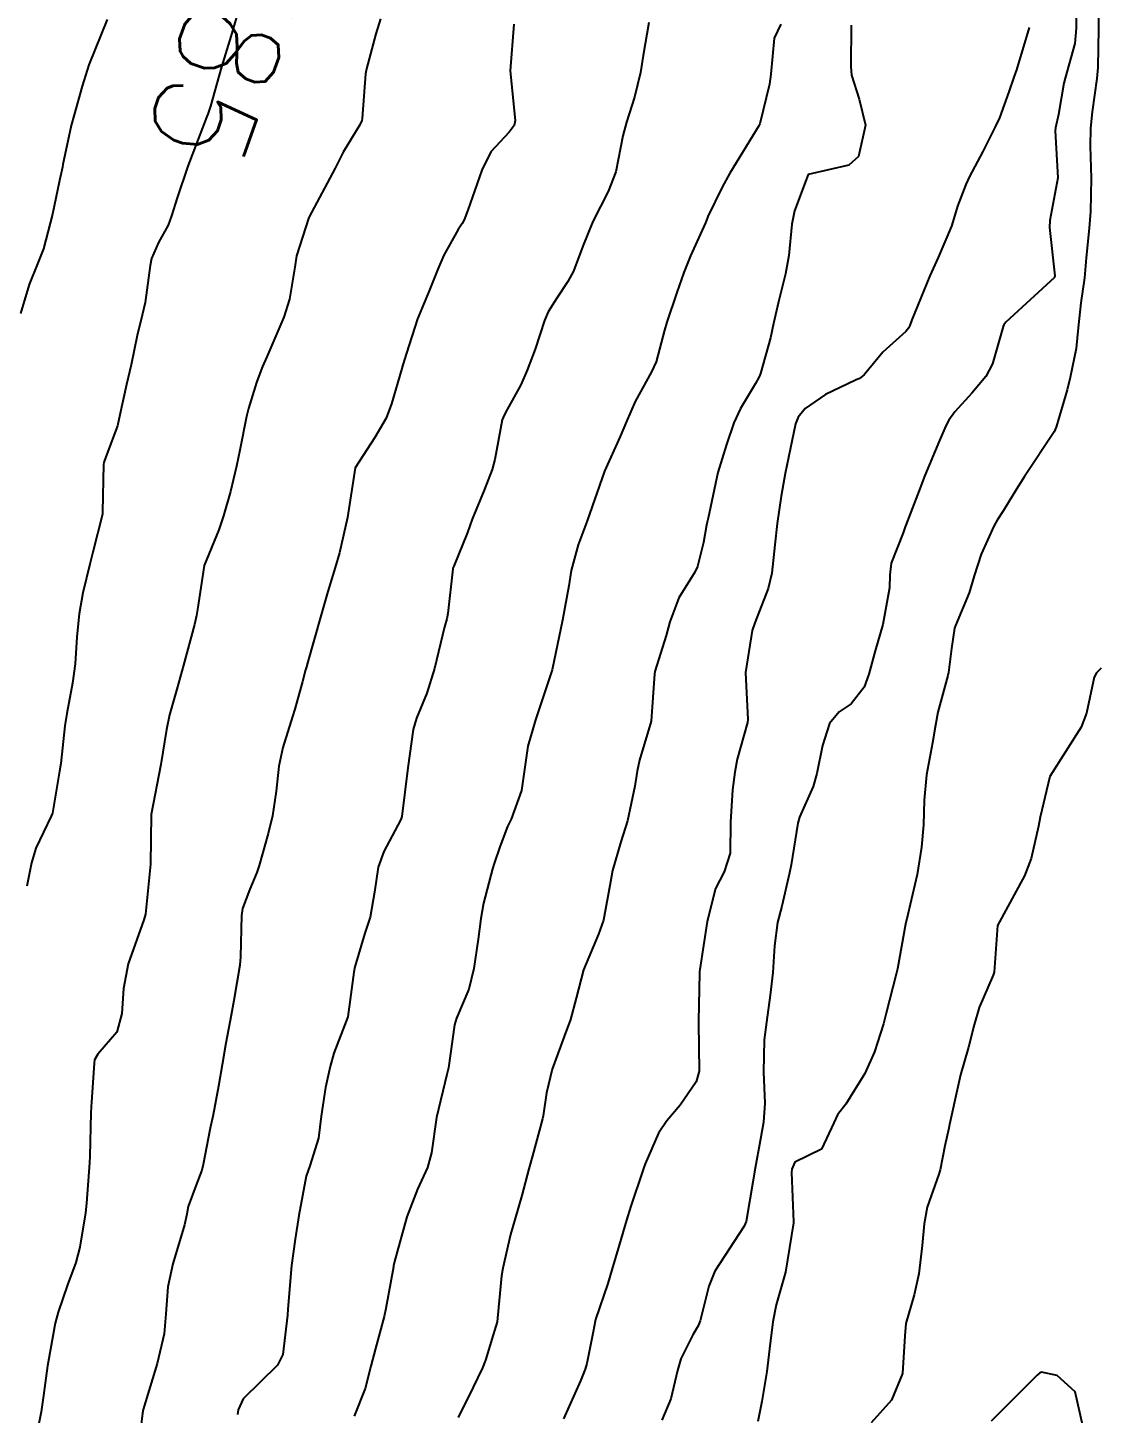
# Model space of a CAD drawing. Header units: metres. Extents: x 318500 to 325275, y 7408834 to 7428799.
# Drawn here: x 319884.1 to 319927.1, y 7411178.4 to 7411233.9 of the extents above; entities that cross this region are included whole.
import ezdxf
from ezdxf.enums import TextEntityAlignment as Align

# ---------------------------------------------------------------- set-up
doc = ezdxf.new("R2010")
doc.units = ezdxf.units.M
doc.header["$MEASUREMENT"] = 0
for name, color, linetype in [('Cotas', 45, 'Continuous'), ('Curvas de Nivel 1m', 11, 'Continuous'), ('Curvas de Nivel 5m', 15, 'Continuous')]:
    doc.layers.add(name, color=color, linetype=linetype)
doc.styles.add('Style-STANDARD', font='STANDARD.shx')

msp = doc.modelspace()

# ---------------------------------------------------------------- linework, layer by layer
at = {"layer": 'Curvas de Nivel 1m', "flags": 128}
for points, elevation in [([(319927.031, 7411235.412), (319927.023, 7411233.867), (319927.002, 7411232.311), (319926.961, 7411231.867), (319926.765, 7411230.525), (319926.701, 7411229.871), (319926.692, 7411229.159), (319926.725, 7411227.87), (319926.706, 7411226.534), (319926.648, 7411225.871), (319926.535, 7411224.679), (319926.459, 7411223.873), (319926.313, 7411222.868), (319926.207, 7411221.877), (319926.133, 7411221.042), (319925.894, 7411219.881), (319925.763, 7411219.392), (319925.329, 7411217.889), (319925.248, 7411217.708), (319924.053, 7411215.908), (319923.735, 7411215.4), (319923.21, 7411214.553), (319922.965, 7411214.161), (319922.833, 7411213.924), (319922.318, 7411212.794), (319922.043, 7411211.931), (319921.843, 7411211.253), (319921.289, 7411209.939), (319921.256, 7411209.832), (319921.136, 7411209.014), (319921.004, 7411208.06), (319920.98, 7411207.942), (319920.581, 7411206.465), (319920.488, 7411205.949), (319920.368, 7411205.239), (319920.129, 7411203.954), (319920.04, 7411202.94), (319920.004, 7411201.956), (319919.926, 7411201.057), (319919.749, 7411199.959), (319919.377, 7411198.355), (319919.291, 7411197.965), (319918.962, 7411196.181), (319918.912, 7411195.971), (319918.515, 7411194.397), (319918.406, 7411193.978), (319918.046, 7411192.85), (319917.657, 7411191.989), (319916.888, 7411190.755), (319916.557, 7411190.33), (319916.418, 7411190.005), (319915.919, 7411188.955), (319914.856, 7411188.427), (319914.727, 7411188.146), (319914.712, 7411188.022), (319914.802, 7411186.039), (319914.799, 7411186.02), (319914.793, 7411185.994), (319914.471, 7411184.025), (319914.103, 7411182.707), (319913.967, 7411182.032), (319913.836, 7411180.951), (319913.726, 7411180.035), (319913.528, 7411178.838), (319913.366, 7411178.04)], 777), ([(319926.129, 7411234.532), (319926.132, 7411233.88), (319926.074, 7411233.268), (319925.688, 7411231.886), (319925.641, 7411231.683), (319925.418, 7411230.422), (319925.304, 7411229.892), (319925.289, 7411229.772), (319925.39, 7411227.89), (319925.078, 7411226.181), (319925.063, 7411225.894), (319925.271, 7411223.951), (319925.254, 7411223.891), (319923.312, 7411222.104), (319923.234, 7411221.998), (319923.203, 7411221.921), (319922.776, 7411220.436), (319922.505, 7411219.928), (319921.946, 7411219.257), (319921.258, 7411218.499), (319921.021, 7411218.176), (319920.903, 7411217.945), (319920.649, 7411217.354), (319920.067, 7411215.957), (319919.83, 7411215.351), (319919.303, 7411213.968), (319919.276, 7411213.892), (319919.195, 7411213.659), (319918.716, 7411212.437), (319918.662, 7411211.978), (319918.64, 7411211.455), (319918.374, 7411209.982), (319918.076, 7411208.928), (319917.815, 7411207.99), (319917.636, 7411207.468), (319917.102, 7411206.799), (319916.624, 7411206.478), (319916.246, 7411206.008), (319915.953, 7411205.135), (319915.725, 7411204.013), (319915.585, 7411203.485), (319915.042, 7411202.265), (319914.976, 7411202.021), (319914.697, 7411200.343), (319914.642, 7411200.026), (319914.326, 7411198.694), (319914.153, 7411198.032), (319914.041, 7411197.104), (319913.964, 7411196.035), (319913.863, 7411195.119), (319913.712, 7411194.038), (319913.623, 7411193.336), (319913.592, 7411192.04), (319913.645, 7411190.796), (319913.595, 7411190.039), (319913.483, 7411189.429), (319913.234, 7411188.044), (319913.185, 7411187.704), (319912.892, 7411186.049), (319912.818, 7411185.871), (319911.642, 7411184.067), (319911.398, 7411183.464), (319911.057, 7411182.076), (319910.975, 7411181.869), (319910.761, 7411181.505), (319910.282, 7411180.549), (319910.144, 7411180.086), (319909.872, 7411178.945), (319909.523, 7411178.092)], 778), ([(319887.284, 7411234.228), (319886.55, 7411232.409), (319886.283, 7411231.556), (319885.951, 7411230.415), (319885.835, 7411229.984), (319885.507, 7411228.419), (319885.484, 7411228.314), (319885.374, 7411227.778), (319885.093, 7411226.424), (319884.728, 7411225.04), (319884.485, 7411224.433), (319884.148, 7411223.607), (319883.801, 7411222.442)], 786), ([(319898.238, 7411234.252), (319898.05, 7411233.658), (319897.675, 7411232.258), (319897.642, 7411232.052), (319897.509, 7411230.259), (319897.49, 7411230.178), (319897.406, 7411230.015), (319896.74, 7411228.92), (319896.418, 7411228.274), (319895.36, 7411226.29), (319894.875, 7411224.759), (319894.797, 7411224.298), (319894.595, 7411223.016), (319894.359, 7411222.304), (319893.675, 7411220.705), (319893.505, 7411220.317), (319893.441, 7411220.154), (319893.27, 7411219.677), (319892.943, 7411218.635), (319892.866, 7411218.324), (319892.592, 7411216.964), (319892.467, 7411216.328), (319892.23, 7411215.309), (319891.947, 7411214.333), (319891.754, 7411213.772), (319891.17, 7411212.34), (319890.902, 7411210.585), (319890.857, 7411210.344), (319890.779, 7411209.988), (319890.345, 7411208.352), (319890.066, 7411207.395), (319889.778, 7411206.36), (319889.664, 7411205.779), (319889.427, 7411204.364), (319889.04, 7411202.37), (319889.01, 7411200.37), (319888.81, 7411198.373), (319888.751, 7411198.147), (319888.122, 7411196.383), (319887.938, 7411195.392), (319887.873, 7411194.386), (319887.67, 7411193.637), (319886.905, 7411192.757), (319886.775, 7411192.528), (319886.754, 7411192.401), (319886.632, 7411190.653), (319886.619, 7411190.403), (319886.58, 7411188.677), (319886.571, 7411188.403), (319886.449, 7411186.78), (319886.409, 7411186.404), (319886.189, 7411185.024), (319886.023, 7411184.408), (319885.688, 7411183.509), (319885.311, 7411182.415), (319885.199, 7411181.98), (319884.914, 7411180.418), (319884.888, 7411180.269), (319884.727, 7411179.073), (319884.627, 7411178.421), (319884.314, 7411176.808)], 784), ([(319903.588, 7411234.049), (319903.44, 7411232.18), (319903.637, 7411230.178), (319903.596, 7411229.989), (319903.403, 7411229.719), (319902.661, 7411228.921), (319902.296, 7411228.196), (319901.746, 7411226.586), (319901.592, 7411226.207), (319901.51, 7411226.055), (319901.354, 7411225.81), (319900.773, 7411224.784), (319900.537, 7411224.222), (319900.187, 7411223.357), (319899.722, 7411222.234), (319899.286, 7411220.859), (319899.139, 7411220.384), (319899.087, 7411220.242), (319898.675, 7411218.83), (319898.461, 7411218.248), (319898.016, 7411217.475), (319897.22, 7411216.26), (319896.91, 7411214.264), (319896.597, 7411212.85), (319896.424, 7411212.271), (319896.124, 7411211.307), (319895.831, 7411210.28), (319895.326, 7411208.491), (319895.269, 7411208.288), (319895.237, 7411208.17), (319895.111, 7411207.702), (319894.804, 7411206.585), (319894.71, 7411206.296), (319894.317, 7411205.056), (319894.167, 7411204.303), (319894.05, 7411203.305), (319893.91, 7411202.307), (319893.739, 7411201.599), (319893.368, 7411200.315), (319893.275, 7411200.047), (319892.996, 7411199.371), (319892.71, 7411198.596), (319892.663, 7411198.323), (319892.627, 7411196.659), (319892.596, 7411196.324), (319892.361, 7411194.904), (319892.257, 7411194.327), (319892.036, 7411193.206), (319891.884, 7411192.33), (319891.749, 7411191.474), (319891.527, 7411190.334), (319891.415, 7411189.791), (319891.133, 7411188.337), (319891.072, 7411188.112), (319890.837, 7411187.479), (319890.521, 7411186.649), (319890.467, 7411186.345), (319890.381, 7411185.912), (319889.907, 7411184.353), (319889.709, 7411183.433), (319889.635, 7411182.357), (319889.57, 7411181.545), (319889.282, 7411180.362), (319888.721, 7411178.512), (319888.692, 7411178.37), (319888.485, 7411176.581)], 783), ([(319908.99, 7411234.107), (319908.774, 7411232.786), (319908.667, 7411232.112), (319908.419, 7411231.121), (319908.096, 7411230.12), (319907.956, 7411229.567), (319907.676, 7411228.126), (319907.372, 7411227.331), (319906.75, 7411226.139), (319906.35, 7411225.14), (319905.978, 7411224.15), (319905.751, 7411223.726), (319905.314, 7411223.061), (319904.958, 7411222.511), (319904.809, 7411222.165), (319904.442, 7411221.015), (319904.124, 7411220.172), (319903.859, 7411219.586), (319903.255, 7411218.482), (319903.151, 7411218.282), (319903.117, 7411218.182), (319902.82, 7411216.592), (319902.713, 7411216.188), (319902.391, 7411215.372), (319901.919, 7411214.199), (319901.724, 7411213.67), (319901.172, 7411212.324), (319901.139, 7411212.242), (319901.136, 7411212.211), (319900.937, 7411210.419), (319900.893, 7411210.214), (319900.809, 7411209.887), (319900.399, 7411208.221), (319900.099, 7411207.231), (319899.686, 7411206.231), (319899.548, 7411205.768), (319899.337, 7411204.236), (319899.087, 7411202.286), (319899.078, 7411202.239), (319899.07, 7411202.209), (319899.039, 7411202.144), (319898.377, 7411200.889), (319898.149, 7411200.249), (319897.995, 7411199.25), (319897.817, 7411198.252), (319897.613, 7411197.614), (319897.208, 7411196.258), (319897.168, 7411196.047), (319896.93, 7411194.26), (319896.371, 7411192.805), (319896.223, 7411192.27), (319896.038, 7411191.419), (319895.855, 7411190.275), (319895.748, 7411189.395), (319895.401, 7411188.282), (319895.258, 7411187.87), (319894.963, 7411186.288), (319894.811, 7411185.349), (319894.665, 7411184.292), (319894.526, 7411182.541), (319894.516, 7411182.294), (319894.327, 7411180.715), (319894.107, 7411180.299), (319892.726, 7411178.949), (319892.535, 7411178.508), (319892.509, 7411178.322)], 782), ([(319914.282, 7411234.038), (319914.026, 7411233.477), (319913.883, 7411232.043), (319913.833, 7411231.645), (319913.443, 7411230.05), (319913.409, 7411229.973), (319912.239, 7411228.067), (319911.939, 7411227.514), (319911.364, 7411226.333), (319911.293, 7411226.148), (319911.268, 7411226.081), (319910.669, 7411224.758), (319910.395, 7411224.089), (319910.118, 7411223.292), (319909.718, 7411222.096), (319909.62, 7411221.774), (319909.284, 7411220.515), (319909.104, 7411220.103), (319908.452, 7411218.922), (319908.097, 7411218.117), (319907.843, 7411217.519), (319907.22, 7411216.13), (319906.528, 7411214.14), (319906.162, 7411213.169), (319905.886, 7411212.149), (319905.785, 7411211.526), (319905.532, 7411210.154), (319905.12, 7411208.16), (319904.616, 7411206.646), (319904.458, 7411206.166), (319904.145, 7411205.099), (319904.008, 7411204.171), (319903.897, 7411203.326), (319903.471, 7411202.176), (319903.332, 7411201.881), (319903.023, 7411201.065), (319902.794, 7411200.403), (319902.731, 7411200.184), (319902.372, 7411198.806), (319902.258, 7411198.191), (319902.148, 7411197.369), (319901.986, 7411196.195), (319901.776, 7411195.369), (319901.283, 7411194.205), (319901.201, 7411193.931), (319900.964, 7411192.209), (319900.897, 7411191.938), (319900.479, 7411190.216), (319900.278, 7411188.799), (319900.125, 7411188.221), (319899.722, 7411187.342), (319899.295, 7411186.233), (319898.802, 7411184.446), (319898.765, 7411184.276), (319898.755, 7411184.24), (319898.453, 7411182.565), (319898.385, 7411182.244), (319898.035, 7411180.963), (319897.857, 7411180.249), (319897.629, 7411179.353), (319897.188, 7411178.255)], 781), ([(319924.248, 7411233.908), (319923.743, 7411232.214), (319923.631, 7411231.917), (319923.431, 7411231.335), (319923.052, 7411230.287), (319922.886, 7411229.925), (319922.388, 7411228.942), (319921.854, 7411227.935), (319921.7, 7411227.622), (319921.372, 7411226.749), (319921.19, 7411226.115), (319921.136, 7411225.943), (319920.594, 7411224.698), (319920.257, 7411223.956), (319919.538, 7411222.193), (319919.46, 7411221.968), (319919.413, 7411221.864), (319919.306, 7411221.719), (319918.382, 7411220.895), (319917.632, 7411219.995), (319917.436, 7411219.839), (319917.277, 7411219.769), (319916.082, 7411219.197), (319915.259, 7411218.643), (319914.984, 7411218.294), (319914.88, 7411218.026), (319914.59, 7411216.669), (319914.467, 7411216.031), (319914.3, 7411215.123), (319914.143, 7411214.036), (319914.046, 7411213.178), (319913.921, 7411212.039), (319913.783, 7411211.418), (319913.249, 7411210.048), (319913.137, 7411209.735), (319912.878, 7411208.054), (319912.964, 7411206.18), (319912.955, 7411206.052), (319912.538, 7411204.588), (319912.443, 7411204.059), (319912.346, 7411203.354), (319912.275, 7411202.061), (319912.263, 7411200.82), (319912.018, 7411200.065), (319911.672, 7411199.398), (319911.332, 7411198.075), (319911.038, 7411196.156), (319911.026, 7411196.079), (319911.024, 7411196.014), (319910.99, 7411194.079), (319910.991, 7411194.018), (319911.016, 7411192.078), (319910.896, 7411191.648), (319910.257, 7411190.716), (319909.713, 7411190.092), (319909.377, 7411189.59), (319908.854, 7411188.36), (319908.778, 7411188.174), (319908.752, 7411188.101), (319908.274, 7411186.663), (319908.1, 7411186.111), (319907.802, 7411185.107), (319907.517, 7411184.119), (319907.349, 7411183.565), (319906.863, 7411182.129), (319906.84, 7411182.058), (319906.763, 7411181.631), (319906.513, 7411180.364), (319906.446, 7411180.134), (319906.258, 7411179.66), (319905.581, 7411178.147)], 779), ([(319927.126, 7411208.229), (319926.942, 7411208.044), (319926.849, 7411207.864), (319926.543, 7411206.424), (319926.326, 7411205.871), (319925.07, 7411203.89), (319924.686, 7411202.254), (319924.619, 7411201.896), (319924.324, 7411200.597), (319924.052, 7411199.904), (319922.98, 7411197.92), (319922.837, 7411196.046), (319922.805, 7411195.922), (319922.241, 7411194.626), (319922.039, 7411193.929), (319921.813, 7411193.035), (319921.496, 7411191.934), (319921.378, 7411191.452), (319921.054, 7411189.938), (319921.022, 7411189.794), (319920.867, 7411189.091), (319920.678, 7411188.117), (319920.626, 7411187.943), (319920.157, 7411186.624), (319920.032, 7411185.952), (319919.954, 7411185.095), (319919.822, 7411183.955), (319919.63, 7411183.115), (319919.304, 7411181.962), (319919.258, 7411181.467), (319919.166, 7411179.964), (319918.729, 7411178.886), (319917.91, 7411177.982)], 776)]:
    msp.add_lwpolyline(points, dxfattribs=dict(at, elevation=elevation))
at = {"layer": 'Curvas de Nivel 5m', "flags": 128}
for points, elevation in [([(319892.468, 7411234.33), (319892.233, 7411233.551), (319891.862, 7411232.336), (319891.772, 7411232), (319891.416, 7411230.753), (319891.318, 7411230.435), (319891.28, 7411230.342), (319890.757, 7411228.982), (319890.51, 7411228.353), (319890.085, 7411227.077), (319889.865, 7411226.362), (319889.726, 7411225.993), (319889.344, 7411225.291), (319889.063, 7411224.645), (319889.005, 7411224.375), (319888.8, 7411222.885), (319888.686, 7411222.379), (319888.479, 7411221.569), (319888.245, 7411220.386), (319888.051, 7411219.606), (319887.79, 7411218.392), (319887.687, 7411217.95), (319887.224, 7411216.698), (319887.142, 7411216.48), (319887.127, 7411216.401), (319887.098, 7411214.504), (319887.088, 7411214.401), (319886.705, 7411212.877), (319886.585, 7411212.406), (319886.306, 7411211.255), (319886.151, 7411210.41), (319886.06, 7411209.481), (319885.991, 7411208.411), (319885.885, 7411207.636), (319885.658, 7411206.414), (319885.58, 7411205.918), (319885.417, 7411204.416), (319885.374, 7411204.1), (319885.084, 7411202.42), (319885.073, 7411202.386), (319885.038, 7411202.294), (319884.426, 7411201.022), (319884.246, 7411200.431), (319884.054, 7411199.492)], 785), ([(319917.113, 7411234.004), (319917.095, 7411232.353), (319917.126, 7411232.003), (319917.426, 7411231.041), (319917.687, 7411229.996), (319917.397, 7411228.737), (319917.01, 7411228.388), (319915.39, 7411228.02), (319914.839, 7411226.557), (319914.733, 7411226.029), (319914.605, 7411224.767), (319914.473, 7411224.033), (319914.195, 7411222.913), (319913.994, 7411222.04), (319913.875, 7411221.468), (319913.472, 7411220.047), (319913.413, 7411219.913), (319913.274, 7411219.636), (319912.677, 7411218.641), (319912.406, 7411218.063), (319912.11, 7411217.194), (319911.767, 7411216.072), (319911.374, 7411214.25), (319911.332, 7411214.078), (319911.311, 7411213.966), (319911.188, 7411213.271), (319910.952, 7411212.304), (319910.84, 7411212.083), (319910.195, 7411211.049), (319909.835, 7411210.093), (319909.688, 7411209.541), (319909.242, 7411208.099), (319909.219, 7411207.998), (319909.09, 7411206.1), (319908.626, 7411204.548), (319908.529, 7411204.108), (319908.439, 7411203.495), (319908.143, 7411202.113), (319907.874, 7411201.271), (319907.545, 7411200.122), (319907.462, 7411199.665), (319907.178, 7411198.127), (319906.974, 7411197.565), (319906.376, 7411196.139), (319906.079, 7411195.007), (319905.85, 7411194.146), (319905.602, 7411193.468), (319905.126, 7411192.157), (319904.89, 7411191.204), (319904.755, 7411190.287), (319904.728, 7411190.162), (319904.335, 7411188.688), (319904.186, 7411188.167), (319903.908, 7411187.096), (319903.634, 7411186.172), (319903.452, 7411185.535), (319903.138, 7411184.177), (319903.092, 7411183.88), (319902.935, 7411182.178), (319902.911, 7411182.035), (319902.76, 7411181.505), (319902.442, 7411180.488), (319902.325, 7411180.186), (319901.956, 7411179.416), (319901.353, 7411178.201)], 780), ([(319926.393, 7411177.865), (319926.085, 7411179.221), (319925.363, 7411179.881), (319924.742, 7411180.016), (319924.655, 7411179.978), (319924.569, 7411179.893), (319922.721, 7411178.052)], 775)]:
    msp.add_lwpolyline(points, dxfattribs=dict(at, elevation=elevation))

# ---------------------------------------------------------------- texts
at = {"layer": 'Cotas', "style": 'Style-STANDARD'}
msp.add_text('785', height=4, rotation=250.3923, dxfattribs=at).set_placement((319892.17, 7411233.084, 785), align=Align.MIDDLE_CENTER)

doc.saveas('drawing.dxf')
